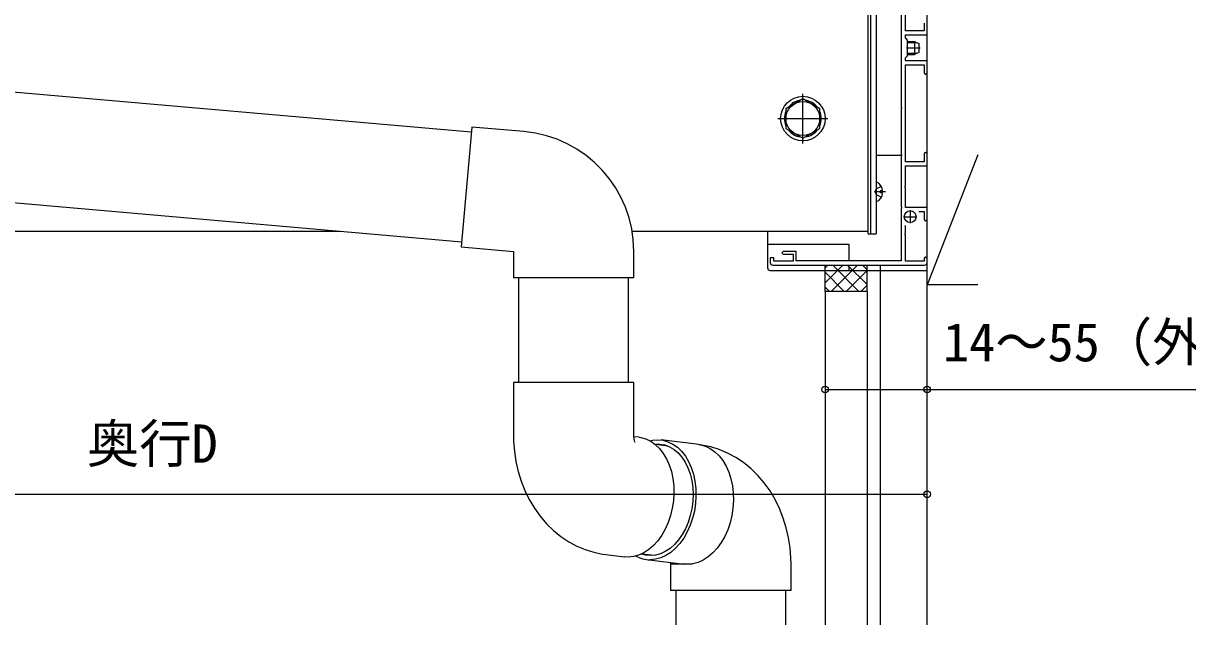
# Model space of a CAD drawing. Units: millimetres, scale not verified. Extents: x -1050 to 1050, y -1570 to 1561.
# Drawn here: x -109.7 to 335, y 567.2 to 796.9 of the extents above; entities that cross this region are included whole.
import ezdxf
from ezdxf.enums import TextEntityAlignment as Align

# ---------------------------------------------------------------- set-up
doc = ezdxf.new("R2010")
doc.units = ezdxf.units.MM
doc.header["$LTSCALE"] = 8
for name, color, linetype in [('0-3_YKK_11', 7, 'Continuous'), ('0-4_YKK_12', 2, 'Continuous'), ('0-5_YKK_13', 4, 'Continuous'), ('0-6_YKK_D', 6, 'Continuous'), ('0-8_YSS_K', 3, 'Continuous')]:
    doc.layers.add(name, color=color, linetype=linetype)
doc.styles.add('ＭＳ ゴシック', font='')
doc.styles.get('ＭＳ ゴシック').set_extended_font_data('MS Gothic')

msp = doc.modelspace()

# ---------------------------------------------------------------- linework, layer by layer
at = {"layer": '0-3_YKK_11'}
for p, q in [((229.003, 725.497), (229.003, 720.497)), ((226.503, 722.997), (231.503, 722.997)), ((176.503, 704.497), (234.503, 704.497)), ((235.503, 705.497), (235.503, 706.897))]:
    msp.add_line(p, q, dxfattribs=at)
for points in [[(225.503, 834.039), (225.503, 764.955), (225.623, 764.772), (225.623, 764.222), (225.503, 764.039), (225.503, 746.955), (225.623, 746.772), (225.623, 746.222), (225.503, 746.039), (225.503, 726.955), (225.623, 726.772), (225.623, 726.222), (225.503, 726.039), (225.503, 706.197), (185.503, 706.197), (185.503, 709.697), (180.503, 709.697), (180.003, 709.197), (180.503, 708.697), (184.303, 708.697), (184.303, 705.997), (176.903, 705.997), (176.903, 707.297), (175.503, 707.297), (175.503, 705.497)], [(234.303, 796.897), (234.303, 793.997), (227.203, 793.997), (227.203, 804.835)], [(235.503, 778.097), (235.503, 782.497), (227.203, 782.497), (227.203, 783.697), (228.003, 784.497), (228.003, 787.039), (227.883, 787.222), (227.883, 787.772), (228.003, 787.955), (228.003, 790.497), (227.203, 791.297), (227.203, 792.497), (235.503, 792.497), (235.503, 796.897)], [(234.303, 746.897), (234.303, 743.997), (227.203, 743.997), (227.203, 780.997), (234.303, 780.997), (234.303, 778.097)], [(235.503, 722.097), (235.503, 726.497), (227.203, 726.497), (227.203, 734.039), (227.083, 734.222), (227.083, 734.772), (227.203, 734.955), (227.203, 742.497), (235.503, 742.497), (235.503, 746.897)], [(232.276, 724.997), (234.303, 724.997), (234.303, 722.097)], [(234.303, 706.897), (234.303, 705.997), (227.203, 705.997), (227.203, 716.039), (227.083, 716.222), (227.083, 716.772), (227.203, 716.955), (227.203, 719.64)]]:
    msp.add_lwpolyline(points, dxfattribs=at)
for centre, radius, start, end in [((234.903, 778.097), 0.6, 180.00001, 269.99999), ((234.903, 778.097), 0.6, 270.00001, 359.99999), ((234.903, 746.897), 0.6, 90.00001, 179.99999), ((234.903, 746.897), 0.6, 0.00001, 89.99999), ((234.903, 722.097), 0.6, 180.00001, 269.99999), ((234.903, 722.097), 0.6, 270.00001, 359.99999), ((234.903, 706.897), 0.6, 90.00001, 179.99999), ((234.903, 706.897), 0.6, 0.00001, 89.99999), ((176.503, 705.497), 1, 180.00001, 269.99999), ((234.503, 705.497), 1, 270.00001, 359.99999)]:
    msp.add_arc(centre, radius, start, end, dxfattribs=at)
at = {"layer": '0-4_YKK_12'}
for p, q in [((213.003, 717.497), (213.003, 882.497)), ((-316.997, 717.497), (11.323, 717.497)), ((122.783, 717.497), (213.003, 717.497))]:
    msp.add_line(p, q, dxfattribs=at)
at = {"layer": '0-5_YKK_13'}
for p, q in [((214.003, 716.497), (214.003, 889.497)), ((214.003, 716.497), (214.003, 888.497)), ((216.003, 888.497), (216.003, 716.497)), ((227.703, 787.497), (232.803, 787.497)), ((228.003, 789.997), (230.603, 789.997)), ((228.003, 789.564), (231.523, 789.564)), ((230.603, 789.997), (232.303, 789.197)), ((230.603, 789.997), (230.603, 784.997)), ((232.303, 789.197), (232.303, 785.797)), ((228.003, 785.43), (231.523, 785.43)), ((228.003, 784.997), (230.603, 784.997)), ((232.303, 785.797), (230.603, 784.997)), ((61.358, 755.28), (-182.709, 776.633)), ((188.003, 750.997), (188.003, 769.997)), ((61.533, 757.272), (57.524, 711.447)), ((81.457, 755.529), (61.533, 757.272)), ((178.503, 760.497), (197.503, 760.497)), ((216.003, 746.497), (225.503, 746.497)), ((-186.37, 734.793), (57.698, 713.44)), ((216.003, 736.093), (216.003, 728.901)), ((217.969, 734.547), (216.154, 733.642)), ((215.545, 732.497), (216.154, 733.642)), ((215.545, 732.497), (216.154, 731.352)), ((219.503, 732.497), (216.003, 732.497)), ((217.969, 730.447), (216.154, 731.352)), ((218.482, 732.922), (217.603, 732.922)), ((174.503, 717.497), (174.503, 703.497)), ((213.003, 716.497), (214.003, 716.497)), ((214.003, 716.497), (216.003, 716.497)), ((57.524, 711.447), (77.447, 709.704)), ((77.447, 709.704), (77.447, 699.704)), ((123.447, 699.704), (123.447, 709.704)), ((205.503, 704.497), (205.503, 702.497)), ((123.447, 699.704), (77.447, 699.704)), ((79.447, 699.704), (79.447, 659.704)), ((121.447, 659.704), (121.447, 699.704)), ((123.447, 659.704), (77.447, 659.704)), ((77.447, 659.704), (77.447, 639.704)), ((123.447, 639.704), (123.447, 659.704)), ((125.46, 638.751), (123.476, 638.993)), ((136.492, 635.392), (131.674, 635.979)), ((148.208, 635.98), (133.9, 637.723)), ((112.743, 593.96), (119.897, 593.089)), ((126.594, 594.288), (131.413, 593.701)), ((128.337, 592.061), (142.644, 590.318)), ((143.986, 590.236), (137.503, 590.236)), ((137.503, 590.236), (137.503, 580.236)), ((143.986, 590.236), (142.644, 590.318)), ((145.598, 590.352), (143.986, 590.236)), ((183.503, 580.236), (183.503, 590.236)), ((143.986, 580.236), (137.503, 580.236)), ((139.503, 580.236), (139.503, 567.167)), ((183.503, 580.236), (143.986, 580.236)), ((181.503, 567.167), (181.503, 580.236))]:
    msp.add_line(p, q, dxfattribs=at)
for points in [[(175.503, 702.497), (235.503, 702.497), (235.503, 910.497)], [(213.003, 716.497), (213.003, 889.497), (214.003, 889.497)], [(216.003, 866.497), (225.503, 866.497), (225.503, 746.497)], [(218.482, 732.072), (217.603, 732.072), (217.603, 732.922)], [(174.503, 712.497), (205.503, 712.497), (205.503, 706.197)], [(77.447, 639.704), (77.501, 637.272), (77.811, 633.391), (78.399, 629.54), (79.264, 625.744), (80.409, 622.029), (81.829, 618.423), (83.522, 614.959), (85.478, 611.668), (87.683, 608.584), (90.12, 605.737), (92.764, 603.156), (95.59, 600.862), (98.57, 598.874), (101.676, 597.202), (104.88, 595.854), (108.155, 594.832), (111.473, 594.139), (112.743, 593.96)], [(125.46, 638.751), (126.113, 638.652), (128.053, 638.113), (129.909, 637.224), (131.651, 635.998), (133.251, 634.457), (134.685, 632.623), (135.929, 630.525), (136.964, 628.197), (137.774, 625.676), (138.346, 623), (138.671, 620.213), (138.743, 617.359), (138.563, 614.481), (138.131, 611.627), (137.456, 608.84), (136.548, 606.164), (135.422, 603.643), (134.094, 601.315), (132.586, 599.218), (130.922, 597.383), (129.128, 595.842), (127.232, 594.617), (125.265, 593.727), (123.256, 593.188), (121.239, 593.008), (119.897, 593.089)], [(123.992, 636.823), (123.995, 636.82), (123.885, 637.067), (123.727, 637.54), (123.576, 638.205), (123.474, 639.01), (123.455, 639.706)], [(131.45, 636.162), (131.501, 636.167), (133.409, 636.167), (135.28, 635.817), (137.082, 635.124), (138.787, 634.099), (140.365, 632.759), (141.792, 631.125), (143.044, 629.224), (144.099, 627.089), (144.942, 624.752), (145.557, 622.255), (145.936, 619.636), (146.071, 616.939), (145.961, 614.209), (145.606, 611.489), (145.015, 608.826), (144.194, 606.262), (143.16, 603.84), (141.927, 601.6), (140.517, 599.578), (138.952, 597.807), (137.259, 596.317), (135.466, 595.131), (133.6, 594.27), (131.694, 593.748), (129.779, 593.573), (127.886, 593.748), (126.333, 594.164)], [(129.579, 637.411), (130.54, 637.624), (132.558, 637.804), (134.553, 637.624), (136.493, 637.084), (138.349, 636.195), (140.091, 634.97), (141.691, 633.428), (143.125, 631.594), (144.369, 629.497), (145.404, 627.169), (146.214, 624.647), (146.786, 621.972), (147.111, 619.185), (147.183, 616.331), (147.003, 613.453), (146.571, 610.598), (145.896, 607.811), (144.988, 605.136), (143.862, 602.615), (142.534, 600.287), (141.026, 598.189), (139.362, 596.355), (137.568, 594.813), (135.672, 593.588), (133.705, 592.699), (131.696, 592.16), (129.679, 591.979)], [(148.208, 635.98), (148.86, 635.881), (150.801, 635.341), (152.657, 634.452), (154.399, 633.227), (155.999, 631.685), (157.432, 629.851), (158.677, 627.754), (159.712, 625.426), (160.522, 622.904), (161.094, 620.229), (161.418, 617.442), (161.491, 614.587), (161.31, 611.71), (160.879, 608.855), (160.204, 606.068), (159.296, 603.393), (158.169, 600.872), (156.841, 598.544), (155.334, 596.446), (153.67, 594.612), (151.876, 593.07), (149.98, 591.845), (148.012, 590.956), (146.004, 590.417), (145.598, 590.352)], [(183.503, 590.236), (183.449, 592.668), (183.139, 596.549), (182.552, 600.4), (181.686, 604.197), (180.542, 607.912), (179.121, 611.517), (177.429, 614.981), (175.473, 618.272), (173.267, 621.357), (170.831, 624.203), (168.186, 626.785), (165.36, 629.078), (162.38, 631.067), (159.274, 632.738), (156.07, 634.087), (152.796, 635.108), (149.478, 635.801), (148.208, 635.98)], [(137.474, 590.947), (137.476, 590.93), (137.496, 590.235)], [(143.986, 590.236), (143.036, 590.277), (142.039, 590.446)]]:
    msp.add_lwpolyline(points, dxfattribs=at)
msp.add_lwpolyline([(188.003, 768.002), (181.503, 764.25), (181.503, 756.744), (188.003, 752.991), (194.503, 756.744), (194.503, 764.25)], close=True, dxfattribs=at)
for centre, radius in [((188.003, 760.497), 8.5), ((188.003, 760.497), 6.5), ((229.003, 722.997), 2.25)]:
    msp.add_circle(centre, radius, dxfattribs=at)
for centre, radius, start, end in [((188.003, 760.497), 7.05, 97.21814, 142.78186), ((188.003, 760.497), 7.05, 37.21814, 82.78186), ((188.003, 760.497), 7.05, 157.21814, 202.78186), ((188.003, 760.497), 7.05, 337.21814, 22.78186), ((188.003, 760.497), 7.05, 217.21814, 262.78186), ((188.003, 760.497), 7.05, 277.21814, 322.78186), ((77.447, 709.704), 46, 0, 85), ((216.157, 736.093), 0.154, 62.71904, 180), ((214.303, 732.497), 4.2, 5.80773, 62.71904), ((214.303, 732.497), 4.2, 297.28096, 354.19227), ((216.157, 728.901), 0.154, 180, 297.28096), ((175.503, 703.497), 1, 180, 270), ((129.711, 603.303), 11.323, 240.97765, 269.83746)]:
    msp.add_arc(centre, radius, start, end, dxfattribs=at)
at = {"layer": '0-6_YKK_D'}
msp.add_line((-329.497, 616.997), (235.503, 616.997), dxfattribs=at)
msp.add_lwpolyline([(196.503, 656.997), (235.503, 656.997), (443.83, 656.997)], dxfattribs=at)
for centre in [(196.503, 656.997), (235.503, 656.997), (235.503, 616.997)]:
    msp.add_circle(centre, 1.275, dxfattribs=at)
at = {"layer": '0-8_YSS_K'}
for p, q in [((235.503, 567.167), (235.503, 966.997)), ((254.822, 746.673), (235.503, 696.997)), ((196.503, 703.449), (197.551, 704.497)), ((196.503, 697.792), (203.208, 704.497)), ((198.865, 694.497), (208.865, 704.497)), ((209.443, 694.497), (199.443, 704.497)), ((212.503, 697.094), (205.1, 704.497)), ((212.503, 702.75), (210.757, 704.497)), ((212.503, 694.497), (212.503, 704.497)), ((217.503, 704.497), (217.503, 567.167)), ((203.786, 694.497), (196.503, 701.78)), ((204.522, 694.497), (212.503, 702.478)), ((198.129, 694.497), (196.503, 696.123)), ((196.503, 694.497), (196.503, 567.167)), ((210.179, 694.497), (212.503, 696.821)), ((212.503, 694.497), (212.503, 567.167))]:
    msp.add_line(p, q, dxfattribs=at)
for points in [[(254.822, 696.997), (235.503, 696.997), (235.503, 966.997)], [(212.503, 694.497), (196.503, 694.497), (196.503, 704.497)]]:
    msp.add_lwpolyline(points, dxfattribs=at)

# ---------------------------------------------------------------- texts
at = {"layer": '0-6_YKK_D', "style": 'ＭＳ ゴシック'}
for s, p in [('14～55（外壁厚）', (241.535, 663.383)), ('奥行D', (-85.463, 624.611))]:
    msp.add_text(s, height=14.66, dxfattribs=at).set_placement(p, align=Align.BOTTOM_LEFT)

doc.saveas('drawing.dxf')
